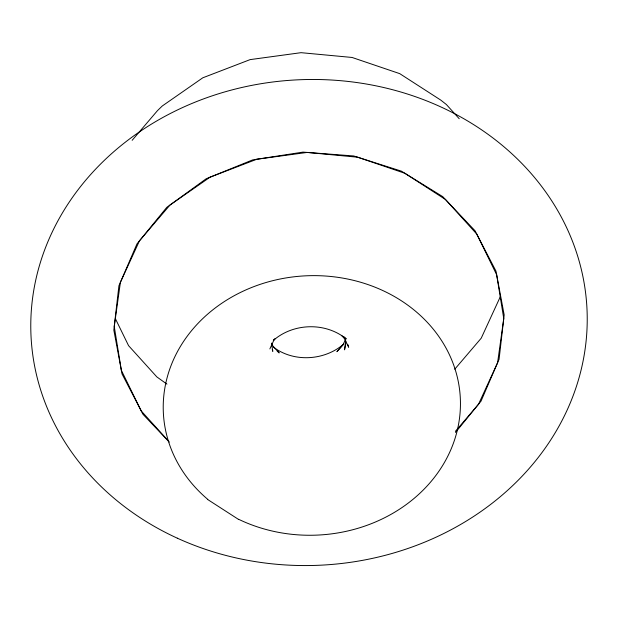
<?xml version="1.0" encoding="UTF-8"?>
<svg xmlns="http://www.w3.org/2000/svg" width="618" height="618" viewBox="0 0 618 618"><rect width="100%" height="100%" fill="white"/><g stroke="black" fill="none" stroke-linecap="round" stroke-linejoin="round"><path stroke-width="0.93" d="M345.763 343.562L344.543 349.842L345.732 341.422L345.431 339.56M269.857 348.923L273.851 340.24L275.018 338.873M345.323 339.83L343.33 344.172L336.91 351.688L343.878 343.94C324.604 360.727 293.704 362.673 273.226 346.976M500.364 296.601L481.221 338.193L454.748 369.209M455.505 432.438L481.028 401.152L499.081 359.29L504.172 314.933L495.968 271.086L475.026 230.746L442.766 196.655L401.391 171.147L353.72 155.96L302.998 152.113L252.685 159.884L206.219 178.741L166.744 207.393L136.972 243.894L118.919 285.748L113.828 330.112L122.032 373.952L142.974 414.292L169.278 442.086M455.481 431.233L478.564 404.164L497.583 362.751L503.755 318.594L496.648 274.709L476.756 234.083L445.431 199.475L404.813 173.256L357.66 157.211L307.192 152.43L256.849 159.243L210.058 177.181L170.012 205.021L139.436 240.873L120.417 282.287L114.245 326.443L121.352 370.329L141.244 410.962L168.729 441.329M132.159 140.309L157.482 110.63L162.256 106.002L202.789 77.806L250.128 59.614L301.043 52.677L352.067 57.459L399.722 73.635L440.765 100.101L446.366 104.512L459.228 118.733M274.57 339.066L273.303 340.472C293.357 322.897 325.539 321.986 346.265 338.927L343.5 336.455M207.594 499.46L238.556 519.429M166.937 384.126L156.848 376.918L128.567 345.663L115.45 318.803M277.134 351.055L279.205 352.917L272.654 345.671L271.402 343.114M341.553 335.45L344.527 338.741L348.683 347.254L347.88 344.589M272.252 349.587L272.793 351.364L271.596 343.925M207.733 499.336A148.66 129.765 -2.9 0 1 259.745 284.504A148.66 129.765 -2.9 0 1 459.993 413.844A148.66 129.765 -2.9 0 1 238.641 519.298M177.358 538.201A278.316 242.951 -2.9 0 0 587.1 311.704A278.316 242.951 -2.9 0 0 162.542 117.652A278.316 242.951 -2.9 0 0 177.358 538.201"/></g></svg>
